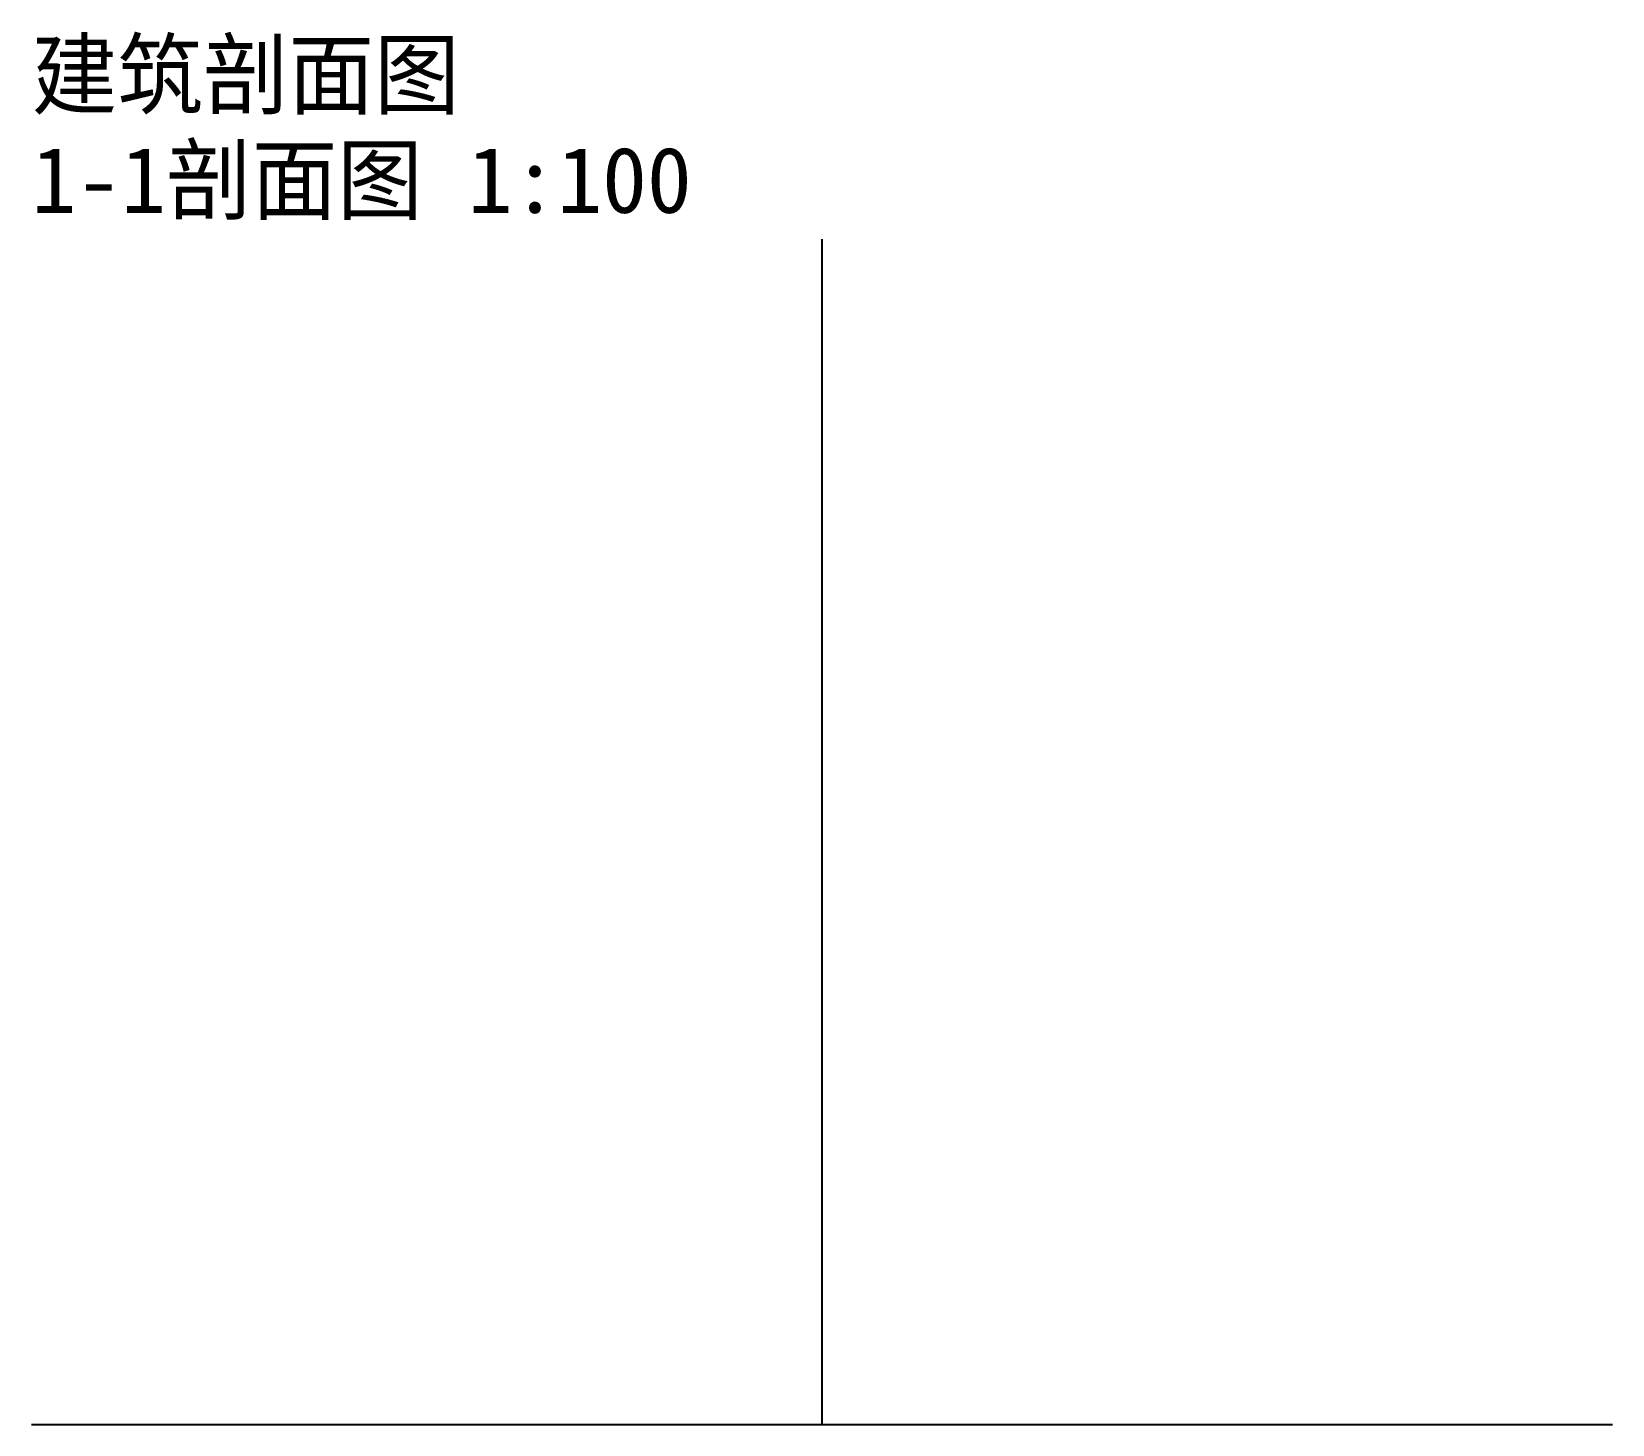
# Model space of a CAD drawing. Extents: x 0 to 6000, y 0 to 5288.
import ezdxf

# ---------------------------------------------------------------- set-up
doc = ezdxf.new("R2010")
doc.units = 0

msp = doc.modelspace()

# ---------------------------------------------------------------- linework, layer by layer
at = {"layer": 'A-SECTION'}
for p, q in [((3000, 0), (3000, 4500)), ((0, 0), (6000, 0))]:
    msp.add_line(p, q, dxfattribs=at)

# ---------------------------------------------------------------- texts
at = {"layer": 'A-TITLE'}
for s, p in [('建筑剖面图', (0, 5000)), ('1-1剖面图 1:100', (0, 4600))]:
    msp.add_text(s, height=250, dxfattribs=at).set_placement(p)

doc.saveas('drawing.dxf')
